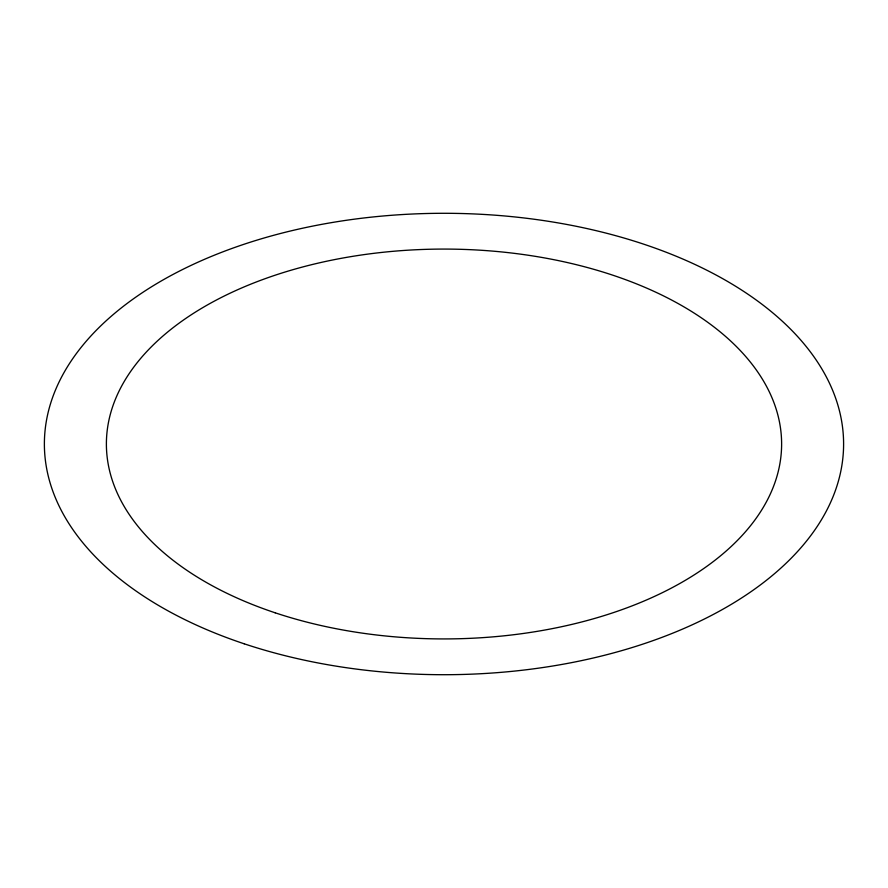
<?xml version="1.0" encoding="UTF-8"?>
<svg xmlns="http://www.w3.org/2000/svg" width="888" height="888" viewBox="0 0 888 888"><rect width="100%" height="100%" fill="white"/><g stroke="black" fill="none" stroke-linecap="round" stroke-linejoin="round"><path stroke-width="1.33" d="M244.2 643.8A399.6 230.702 0 0 0 843.6 444A399.6 230.702 0 0 0 244.2 244.2A399.6 230.702 0 0 0 244.2 643.8M275.191 612.809A337.618 194.927 0 0 0 781.618 444A337.618 194.927 0 0 0 275.191 275.191A337.618 194.927 0 0 0 275.191 612.809"/></g></svg>
